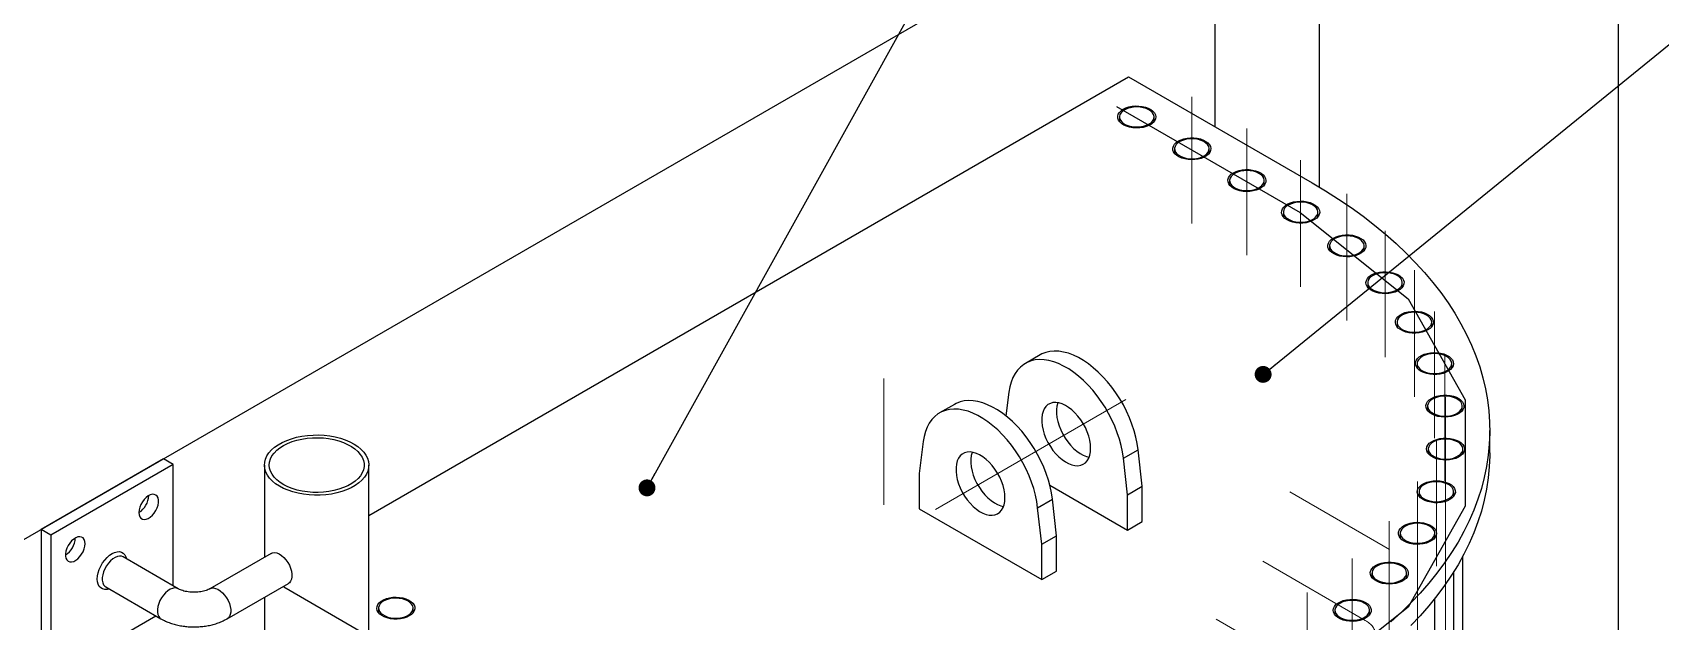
# Model space of a CAD drawing. Header units: millimetres. Extents: x 15 to 1274, y -314 to 292.
# Drawn here: x 149.3 to 212, y 196.7 to 219.4 of the extents above; entities that cross this region are included whole.
import ezdxf

# ---------------------------------------------------------------- set-up
doc = ezdxf.new("R2010")
doc.units = ezdxf.units.MM
doc.linetypes.add('CENTERX2', pattern=[20.32, 12.7, -2.54, 2.54, -2.54])
doc.layers.add('BOLD', color=7, linetype='Continuous', lineweight=25)
doc.dimstyles.new('SLDDIMSTYLE0', dxfattribs={"dimtxt": 0.18, "dimasz": 0.651282, "dimexe": 0, "dimexo": 0.0625, "dimgap": 0, "dimtad": 0, "dimtih": 1, "dimtoh": 1, "dimdec": 0, "dimrnd": 1e-09, "dimzin": 0, "dimdsep": 46, "dimtxsty": 'Standard', "dimblk1": 'DOT', "dimblk2": 'DOT', "dimsah": 1, "dimcen": 0.09, "dimadec": 0, "dimazin": 0, "dimtfac": 0.651282, "dimtdec": 0, "dimtofl": 0, "dimtmove": 0, "dimatfit": 3, "dimldrblk": 'DOT', "dimfxl": 1, "dimfrac": 2, "dimtolj": 1, "dimtzin": 0, "dimarcsym": 0})

# ---------------------------------------------------------------- blocks, each defined once
blk = doc.blocks.new('_Dot')
at = {"color": 0, "linetype": 'ByBlock', "lineweight": -2}
blk.add_line((-0.5, 0), (-1, 0), dxfattribs=at)
at = {"color": 0, "linetype": 'ByBlock', "const_width": 0.5}
blk.add_lwpolyline([(-0.25, 0, 1), (0.25, 0, 1)], format="xyb", close=True, dxfattribs=at)

msp = doc.modelspace()

# ---------------------------------------------------------------- linework, layer by layer
at = {"color": 7, "linetype": 'Continuous', "lineweight": 25}
for p, q in [((210.397, 235.312), (139.686, 194.492)), ((210.397, 159.103), (210.397, 235.312)), ((194.865, 223.859), (194.865, 215.758)), ((198.885, 213.434), (198.885, 223.859)), ((162.29, 200.79), (191.541, 217.677)), ((191.541, 217.677), (198.612, 213.595)), ((191.187, 216.135), (191.187, 215.959)), ((192.52, 215.959), (192.52, 216.135)), ((193.308, 214.911), (193.308, 214.734)), ((194.642, 214.734), (194.642, 214.911)), ((195.43, 213.686), (195.43, 213.51)), ((196.763, 213.51), (196.763, 213.686)), ((197.498, 212.471), (197.498, 212.295)), ((198.831, 212.295), (198.831, 212.471)), ((199.278, 211.175), (199.278, 210.998)), ((200.611, 210.998), (200.611, 211.175)), ((200.746, 209.754), (200.746, 209.578)), ((202.079, 209.578), (202.079, 209.754)), ((201.877, 208.234), (201.877, 208.058)), ((203.21, 208.058), (203.21, 208.234)), ((188.131, 206.975), (187.565, 206.648)), ((202.65, 206.641), (202.65, 206.465)), ((203.983, 206.465), (203.983, 206.641)), ((184.831, 205.07), (184.265, 204.743)), ((186.934, 205.542), (186.819, 204.628)), ((203.052, 205.003), (203.052, 204.827)), ((204.386, 204.827), (204.386, 205.003)), ((205.446, 203.199), (205.446, 204.07)), ((183.634, 203.637), (183.48, 202.41)), ((191.339, 202.999), (191.905, 203.326)), ((192.059, 201.92), (191.905, 203.326)), ((203.077, 203.349), (203.077, 203.173)), ((204.41, 203.173), (204.41, 203.349)), ((154.38, 202.974), (149.666, 200.253)), ((154.757, 202.757), (150.043, 200.035)), ((154.757, 202.757), (154.38, 202.974)), ((154.757, 198.083), (154.757, 202.757)), ((158.27, 202.733), (158.27, 199.186)), ((162.29, 176.894), (162.29, 202.733)), ((191.494, 201.594), (191.339, 202.999)), ((183.48, 202.41), (183.48, 201.049)), ((188.507, 201.957), (191.494, 200.233)), ((191.494, 201.594), (192.059, 201.92)), ((192.059, 200.559), (192.059, 201.92)), ((188.039, 201.094), (188.605, 201.421)), ((188.759, 200.015), (188.605, 201.421)), ((191.494, 200.233), (191.494, 201.594)), ((202.723, 201.707), (202.723, 201.531)), ((204.056, 201.531), (204.056, 201.707)), ((183.48, 201.049), (188.194, 198.328)), ((188.194, 199.689), (188.039, 201.094)), ((150.043, 200.035), (149.666, 200.253)), ((149.666, 200.253), (149.666, 194.809)), ((150.043, 200.035), (150.043, 194.592)), ((188.194, 199.689), (188.759, 200.015)), ((188.759, 198.654), (188.759, 200.015)), ((191.494, 200.233), (192.059, 200.559)), ((201.997, 200.107), (201.997, 199.931)), ((203.33, 199.931), (203.33, 200.107)), ((158.525, 199.333), (156.168, 197.972)), ((188.194, 198.328), (188.194, 199.689)), ((154.949, 197.972), (152.828, 199.197)), ((204.41, 182.548), (204.41, 199.23)), ((156.835, 196.818), (159.192, 198.178)), ((188.194, 198.328), (188.759, 198.654)), ((200.911, 198.576), (200.911, 198.4)), ((202.244, 198.4), (202.244, 198.576)), ((204.056, 181.878), (204.056, 198.619)), ((152.161, 198.042), (154.282, 196.818)), ((158.27, 197.646), (158.27, 171.968)), ((203.33, 180.784), (203.33, 197.594)), ((150.043, 194.592), (154.091, 196.928)), ((162.661, 197.226), (162.661, 197.049)), ((163.994, 197.049), (163.994, 197.226)), ((199.485, 197.141), (199.485, 196.965)), ((200.818, 196.965), (200.818, 197.141))]:
    msp.add_line(p, q, dxfattribs=at)
at = {"color": 7, "linetype": 'Continuous'}
for p, q in [((191.069, 216.534), (198.14, 212.451)), ((166.085, 193.946), (159.014, 198.028))]:
    msp.add_line(p, q, dxfattribs=at)
at = {"color": 7, "linetype": 'Continuous', "lineweight": 25, "flags": 128}
for points in [[(191.335, 216.435), (191.436, 216.483), (191.551, 216.521), (191.675, 216.546), (191.804, 216.558), (191.936, 216.556), (192.065, 216.541), (192.187, 216.512), (192.298, 216.472), (192.395, 216.421), (192.475, 216.36), (192.534, 216.293), (192.572, 216.22), (192.587, 216.145), (192.578, 216.069), (192.546, 215.995), (192.492, 215.926), (192.417, 215.864), (192.324, 215.81), (192.216, 215.767), (192.096, 215.736), (191.969, 215.717), (191.837, 215.712), (191.707, 215.72), (191.581, 215.742), (191.464, 215.777), (191.359, 215.823), (191.27, 215.879), (191.2, 215.943), (191.151, 216.013), (191.125, 216.088), (191.122, 216.164), (191.143, 216.239), (191.186, 216.31), (191.251, 216.376), (191.335, 216.435)], [(191.73, 216.513), (191.609, 216.493), (191.496, 216.46), (191.396, 216.415), (191.312, 216.36), (191.249, 216.297), (191.207, 216.228), (191.188, 216.155), (191.194, 216.082), (191.223, 216.011), (191.275, 215.944), (191.348, 215.884), (191.439, 215.834), (191.546, 215.794), (191.663, 215.766), (191.788, 215.752), (191.914, 215.752), (192.039, 215.765), (192.157, 215.792), (192.264, 215.832), (192.356, 215.882), (192.43, 215.941), (192.483, 216.008), (192.513, 216.079), (192.52, 216.152), (192.502, 216.224), (192.461, 216.294), (192.399, 216.357), (192.316, 216.413), (192.217, 216.458), (192.104, 216.492), (191.983, 216.513), (191.857, 216.52), (191.73, 216.513)], [(193.457, 215.21), (193.558, 215.259), (193.672, 215.296), (193.796, 215.321), (193.926, 215.333), (194.057, 215.331), (194.186, 215.316), (194.308, 215.288), (194.419, 215.247), (194.516, 215.196), (194.596, 215.136), (194.656, 215.068), (194.694, 214.996), (194.708, 214.92), (194.699, 214.844), (194.667, 214.771), (194.613, 214.702), (194.538, 214.639), (194.445, 214.586), (194.337, 214.542), (194.217, 214.511), (194.09, 214.492), (193.959, 214.487), (193.828, 214.496), (193.702, 214.518), (193.585, 214.552), (193.48, 214.598), (193.392, 214.654), (193.322, 214.718), (193.273, 214.789), (193.246, 214.863), (193.243, 214.939), (193.264, 215.014), (193.307, 215.086), (193.372, 215.152), (193.457, 215.21)], [(193.852, 215.289), (193.73, 215.269), (193.617, 215.235), (193.517, 215.19), (193.434, 215.135), (193.37, 215.072), (193.328, 215.003), (193.309, 214.931), (193.315, 214.857), (193.344, 214.786), (193.396, 214.72), (193.469, 214.66), (193.561, 214.609), (193.667, 214.569), (193.785, 214.542), (193.909, 214.528), (194.036, 214.527), (194.16, 214.541), (194.278, 214.568), (194.385, 214.607), (194.477, 214.657), (194.551, 214.717), (194.604, 214.783), (194.635, 214.854), (194.641, 214.927), (194.624, 215), (194.583, 215.069), (194.52, 215.132), (194.437, 215.188), (194.338, 215.233), (194.226, 215.267), (194.104, 215.288), (193.978, 215.295), (193.852, 215.289)], [(195.578, 213.985), (195.679, 214.034), (195.793, 214.071), (195.917, 214.097), (196.047, 214.108), (196.179, 214.107), (196.307, 214.091), (196.429, 214.063), (196.541, 214.023), (196.638, 213.972), (196.717, 213.911), (196.777, 213.844), (196.815, 213.771), (196.83, 213.695), (196.821, 213.62), (196.789, 213.546), (196.734, 213.477), (196.659, 213.415), (196.566, 213.361), (196.458, 213.318), (196.339, 213.286), (196.211, 213.268), (196.08, 213.263), (195.949, 213.271), (195.823, 213.293), (195.706, 213.328), (195.602, 213.374), (195.513, 213.43), (195.443, 213.494), (195.394, 213.564), (195.368, 213.639), (195.365, 213.714), (195.385, 213.789), (195.429, 213.861), (195.494, 213.927), (195.578, 213.985)], [(195.973, 214.064), (195.851, 214.044), (195.738, 214.011), (195.639, 213.966), (195.555, 213.911), (195.491, 213.847), (195.449, 213.778), (195.431, 213.706), (195.436, 213.633), (195.466, 213.562), (195.518, 213.495), (195.591, 213.435), (195.682, 213.385), (195.788, 213.345), (195.906, 213.317), (196.03, 213.303), (196.157, 213.303), (196.282, 213.316), (196.399, 213.343), (196.506, 213.382), (196.598, 213.433), (196.672, 213.492), (196.726, 213.559), (196.756, 213.63), (196.763, 213.703), (196.745, 213.775), (196.704, 213.844), (196.641, 213.908), (196.559, 213.963), (196.459, 214.009), (196.347, 214.043), (196.225, 214.064), (196.099, 214.071), (195.973, 214.064)], [(198.612, 213.595), (199.127, 213.288), (199.625, 212.971), (200.105, 212.646), (200.568, 212.312), (201.011, 211.97), (201.436, 211.62), (201.841, 211.262), (202.227, 210.897), (202.592, 210.525), (202.936, 210.147), (203.26, 209.763), (203.562, 209.372), (203.843, 208.977), (204.101, 208.576), (204.338, 208.171), (204.552, 207.762), (204.744, 207.349), (204.913, 206.933), (205.059, 206.514), (205.181, 206.093), (205.281, 205.669), (205.357, 205.244), (205.41, 204.817), (205.439, 204.39), (205.445, 203.963), (205.428, 203.536), (205.387, 203.109), (205.322, 202.683), (205.234, 202.259), (205.123, 201.836), (204.989, 201.416), (204.831, 200.998), (204.651, 200.584), (204.448, 200.172), (204.223, 199.765), (203.975, 199.363), (203.705, 198.964), (203.414, 198.572), (203.101, 198.184), (202.767, 197.803), (202.412, 197.428), (202.037, 197.059), (201.641, 196.698)], [(197.672, 212.785), (197.777, 212.83), (197.894, 212.864), (198.02, 212.886), (198.151, 212.894), (198.282, 212.889), (198.41, 212.87), (198.529, 212.838), (198.637, 212.795), (198.729, 212.741), (198.804, 212.678), (198.858, 212.609), (198.889, 212.535), (198.898, 212.46), (198.882, 212.384), (198.844, 212.312), (198.784, 212.244), (198.704, 212.184), (198.606, 212.133), (198.495, 212.093), (198.373, 212.065), (198.244, 212.05), (198.112, 212.049), (197.982, 212.061), (197.859, 212.086), (197.744, 212.124), (197.644, 212.173), (197.56, 212.231), (197.496, 212.297), (197.453, 212.369), (197.433, 212.444), (197.436, 212.52), (197.463, 212.594), (197.512, 212.665), (197.583, 212.729), (197.672, 212.785)], [(198.041, 212.849), (197.919, 212.829), (197.807, 212.796), (197.707, 212.751), (197.623, 212.696), (197.559, 212.632), (197.517, 212.563), (197.499, 212.491), (197.504, 212.418), (197.534, 212.347), (197.586, 212.28), (197.659, 212.22), (197.75, 212.169), (197.856, 212.13), (197.974, 212.102), (198.098, 212.088), (198.225, 212.088), (198.35, 212.101), (198.467, 212.128), (198.574, 212.167), (198.666, 212.218), (198.74, 212.277), (198.794, 212.344), (198.824, 212.415), (198.831, 212.488), (198.813, 212.56), (198.772, 212.629), (198.709, 212.693), (198.627, 212.748), (198.527, 212.794), (198.415, 212.828), (198.294, 212.849), (198.167, 212.856), (198.041, 212.849)], [(199.528, 211.523), (199.643, 211.56), (199.767, 211.585), (199.897, 211.597), (200.028, 211.595), (200.157, 211.58), (200.279, 211.551), (200.39, 211.511), (200.487, 211.46), (200.566, 211.399), (200.626, 211.332), (200.663, 211.259), (200.678, 211.183), (200.669, 211.108), (200.636, 211.034), (200.582, 210.965), (200.507, 210.903), (200.414, 210.849), (200.305, 210.806), (200.186, 210.775), (200.058, 210.756), (199.927, 210.751), (199.796, 210.76), (199.67, 210.782), (199.553, 210.817), (199.449, 210.863), (199.36, 210.919), (199.291, 210.983), (199.242, 211.054), (199.216, 211.128), (199.213, 211.204), (199.234, 211.279), (199.277, 211.35), (199.343, 211.416), (199.427, 211.474), (199.528, 211.523)], [(199.821, 211.553), (199.7, 211.532), (199.587, 211.499), (199.487, 211.454), (199.403, 211.399), (199.339, 211.336), (199.297, 211.267), (199.279, 211.195), (199.284, 211.121), (199.314, 211.05), (199.366, 210.984), (199.439, 210.924), (199.53, 210.873), (199.637, 210.833), (199.754, 210.806), (199.878, 210.792), (200.005, 210.791), (200.13, 210.805), (200.248, 210.832), (200.354, 210.871), (200.447, 210.921), (200.521, 210.981), (200.574, 211.047), (200.604, 211.118), (200.611, 211.191), (200.593, 211.264), (200.552, 211.333), (200.489, 211.396), (200.407, 211.452), (200.307, 211.497), (200.195, 211.531), (200.074, 211.552), (199.948, 211.559), (199.821, 211.553)], [(201.08, 210.131), (201.202, 210.159), (201.33, 210.175), (201.462, 210.176), (201.592, 210.165), (201.716, 210.14), (201.83, 210.102), (201.931, 210.053), (202.015, 209.995), (202.08, 209.929), (202.124, 209.858), (202.144, 209.783), (202.142, 209.707), (202.115, 209.632), (202.066, 209.562), (201.996, 209.498), (201.908, 209.442), (201.803, 209.396), (201.686, 209.361), (201.56, 209.339), (201.43, 209.331), (201.298, 209.336), (201.171, 209.354), (201.051, 209.386), (200.943, 209.429), (200.85, 209.482), (200.775, 209.545), (200.721, 209.614), (200.689, 209.688), (200.68, 209.763), (200.694, 209.839), (200.732, 209.911), (200.792, 209.979), (200.871, 210.039), (200.968, 210.091), (201.08, 210.131)], [(201.289, 210.132), (201.168, 210.112), (201.055, 210.079), (200.955, 210.034), (200.871, 209.979), (200.808, 209.915), (200.766, 209.846), (200.747, 209.774), (200.753, 209.701), (200.782, 209.63), (200.834, 209.563), (200.907, 209.503), (200.998, 209.452), (201.105, 209.413), (201.222, 209.385), (201.347, 209.371), (201.473, 209.371), (201.598, 209.384), (201.716, 209.411), (201.823, 209.45), (201.915, 209.501), (201.989, 209.56), (202.042, 209.627), (202.072, 209.698), (202.079, 209.771), (202.061, 209.843), (202.02, 209.912), (201.958, 209.976), (201.875, 210.031), (201.776, 210.077), (201.663, 210.111), (201.542, 210.132), (201.416, 210.139), (201.289, 210.132)], [(202.299, 208.633), (202.427, 208.652), (202.558, 208.657), (202.688, 208.649), (202.814, 208.627), (202.932, 208.593), (203.037, 208.547), (203.126, 208.491), (203.196, 208.427), (203.245, 208.357), (203.272, 208.282), (203.275, 208.207), (203.255, 208.132), (203.212, 208.06), (203.147, 207.994), (203.063, 207.935), (202.963, 207.887), (202.849, 207.849), (202.725, 207.824), (202.595, 207.812), (202.463, 207.813), (202.334, 207.828), (202.212, 207.856), (202.101, 207.896), (202.003, 207.947), (201.924, 208.008), (201.864, 208.075), (201.825, 208.148), (201.81, 208.223), (201.819, 208.299), (201.851, 208.373), (201.905, 208.442), (201.979, 208.504), (202.072, 208.558), (202.18, 208.602), (202.299, 208.633)], [(202.42, 208.612), (202.298, 208.592), (202.185, 208.559), (202.085, 208.514), (202.002, 208.458), (201.938, 208.395), (201.896, 208.326), (201.878, 208.254), (201.883, 208.181), (201.912, 208.11), (201.965, 208.043), (202.038, 207.983), (202.129, 207.932), (202.235, 207.893), (202.353, 207.865), (202.477, 207.851), (202.604, 207.851), (202.728, 207.864), (202.846, 207.891), (202.953, 207.93), (203.045, 207.981), (203.119, 208.04), (203.172, 208.106), (203.203, 208.177), (203.209, 208.251), (203.192, 208.323), (203.151, 208.392), (203.088, 208.456), (203.006, 208.511), (202.906, 208.557), (202.794, 208.591), (202.672, 208.611), (202.546, 208.619), (202.42, 208.612)], [(191.905, 203.326), (191.871, 203.565), (191.82, 203.81), (191.753, 204.058), (191.671, 204.308), (191.574, 204.557), (191.462, 204.804), (191.338, 205.047), (191.201, 205.283), (191.052, 205.512), (190.894, 205.731), (190.726, 205.94), (190.551, 206.135), (190.369, 206.316), (190.182, 206.482), (189.992, 206.63), (189.799, 206.761), (189.606, 206.873), (189.413, 206.964), (189.222, 207.036), (189.036, 207.086), (188.854, 207.115), (188.678, 207.122), (188.511, 207.107), (188.352, 207.071), (188.204, 207.013), (188.131, 206.975)], [(203.166, 207.055), (203.296, 207.064), (203.428, 207.059), (203.555, 207.041), (203.675, 207.01), (203.784, 206.967), (203.877, 206.914), (203.953, 206.852), (204.008, 206.783), (204.04, 206.709), (204.05, 206.634), (204.036, 206.558), (203.999, 206.485), (203.939, 206.418), (203.86, 206.357), (203.764, 206.306), (203.653, 206.265), (203.531, 206.236), (203.402, 206.221), (203.271, 206.219), (203.141, 206.23), (203.017, 206.255), (202.902, 206.292), (202.801, 206.34), (202.716, 206.398), (202.65, 206.464), (202.606, 206.536), (202.585, 206.61), (202.587, 206.686), (202.613, 206.761), (202.661, 206.831), (202.731, 206.896), (202.819, 206.952), (202.923, 206.998), (203.04, 207.033), (203.166, 207.055)], [(203.193, 207.019), (203.071, 206.999), (202.959, 206.966), (202.859, 206.921), (202.775, 206.866), (202.711, 206.802), (202.669, 206.733), (202.651, 206.661), (202.656, 206.588), (202.686, 206.517), (202.738, 206.45), (202.811, 206.39), (202.902, 206.34), (203.009, 206.3), (203.126, 206.272), (203.25, 206.258), (203.377, 206.258), (203.502, 206.271), (203.619, 206.298), (203.726, 206.338), (203.819, 206.388), (203.892, 206.447), (203.946, 206.514), (203.976, 206.585), (203.983, 206.658), (203.965, 206.73), (203.924, 206.799), (203.861, 206.863), (203.779, 206.918), (203.679, 206.964), (203.567, 206.998), (203.446, 207.019), (203.319, 207.026), (203.193, 207.019)], [(191.339, 202.999), (191.305, 203.239), (191.254, 203.483), (191.187, 203.732), (191.105, 203.981), (191.008, 204.23), (190.897, 204.477), (190.772, 204.72), (190.635, 204.957), (190.487, 205.186), (190.328, 205.405), (190.16, 205.613), (189.985, 205.808), (189.803, 205.99), (189.616, 206.155), (189.426, 206.304), (189.233, 206.434), (189.04, 206.546), (188.847, 206.638), (188.657, 206.709), (188.47, 206.759), (188.288, 206.788), (188.113, 206.795), (187.945, 206.781), (187.787, 206.744), (187.638, 206.687), (187.501, 206.608), (187.376, 206.509), (187.265, 206.391), (187.168, 206.254), (187.086, 206.099), (187.019, 205.928), (186.968, 205.742), (186.934, 205.542)], [(188.605, 201.421), (188.571, 201.66), (188.52, 201.905), (188.453, 202.153), (188.371, 202.403), (188.274, 202.652), (188.163, 202.899), (188.038, 203.142), (187.901, 203.378), (187.752, 203.607), (187.594, 203.827), (187.426, 204.035), (187.251, 204.23), (187.069, 204.411), (186.882, 204.577), (186.692, 204.725), (186.499, 204.856), (186.306, 204.968), (186.113, 205.059), (185.923, 205.131), (185.736, 205.181), (185.554, 205.21), (185.379, 205.217), (185.211, 205.202), (185.052, 205.166), (184.904, 205.108), (184.831, 205.07)], [(190.079, 203.382), (190.071, 203.532), (190.046, 203.689), (190.005, 203.85), (189.948, 204.013), (189.876, 204.174), (189.792, 204.33), (189.696, 204.48), (189.59, 204.619), (189.475, 204.746), (189.355, 204.859), (189.231, 204.955), (189.105, 205.032), (188.98, 205.09), (188.857, 205.127), (188.74, 205.143), (188.629, 205.137), (188.528, 205.109), (188.437, 205.06), (188.359, 204.991), (188.295, 204.903), (188.246, 204.797), (188.213, 204.676), (188.196, 204.542), (188.196, 204.396), (188.213, 204.242), (188.246, 204.083), (188.295, 203.921), (188.359, 203.759), (188.437, 203.599), (188.528, 203.446), (188.629, 203.301), (188.74, 203.168), (188.857, 203.047), (188.98, 202.943), (189.105, 202.856), (189.231, 202.788), (189.355, 202.741), (189.475, 202.714), (189.59, 202.71), (189.696, 202.727), (189.792, 202.765), (189.876, 202.824), (189.948, 202.903), (190.005, 203), (190.046, 203.113), (190.071, 203.241), (190.079, 203.382)], [(188.816, 205.135), (188.812, 205.124), (188.778, 205.003), (188.762, 204.868), (188.762, 204.723), (188.778, 204.569), (188.812, 204.41), (188.861, 204.247), (188.925, 204.085), (189.003, 203.926), (189.094, 203.773), (189.195, 203.628), (189.305, 203.494), (189.423, 203.374), (189.545, 203.27), (189.671, 203.183), (189.797, 203.115), (189.921, 203.067), (190.023, 203.044)], [(203.664, 205.425), (203.796, 205.424), (203.925, 205.41), (204.047, 205.382), (204.159, 205.342), (204.257, 205.291), (204.337, 205.231), (204.397, 205.164), (204.436, 205.091), (204.452, 205.016), (204.444, 204.94), (204.413, 204.866), (204.359, 204.797), (204.285, 204.734), (204.193, 204.68), (204.086, 204.637), (203.966, 204.605), (203.839, 204.586), (203.708, 204.58), (203.577, 204.588), (203.451, 204.609), (203.333, 204.643), (203.228, 204.689), (203.139, 204.744), (203.068, 204.808), (203.018, 204.878), (202.991, 204.953), (202.987, 205.029), (203.007, 205.104), (203.049, 205.175), (203.113, 205.242), (203.197, 205.3), (203.297, 205.349), (203.411, 205.387), (203.534, 205.413), (203.664, 205.425)], [(203.596, 205.381), (203.474, 205.361), (203.361, 205.328), (203.261, 205.283), (203.178, 205.228), (203.114, 205.165), (203.072, 205.096), (203.053, 205.023), (203.059, 204.95), (203.088, 204.879), (203.14, 204.812), (203.213, 204.752), (203.305, 204.702), (203.411, 204.662), (203.528, 204.634), (203.653, 204.62), (203.779, 204.62), (203.904, 204.633), (204.022, 204.66), (204.129, 204.7), (204.221, 204.75), (204.295, 204.809), (204.348, 204.876), (204.378, 204.947), (204.385, 205.02), (204.367, 205.092), (204.327, 205.162), (204.264, 205.225), (204.181, 205.281), (204.082, 205.326), (203.969, 205.36), (203.848, 205.381), (203.722, 205.388), (203.596, 205.381)], [(188.039, 201.094), (188.005, 201.334), (187.954, 201.579), (187.888, 201.827), (187.805, 202.076), (187.708, 202.325), (187.597, 202.572), (187.472, 202.815), (187.335, 203.052), (187.187, 203.281), (187.028, 203.5), (186.861, 203.708), (186.685, 203.904), (186.503, 204.085), (186.317, 204.25), (186.126, 204.399), (185.933, 204.529), (185.74, 204.641), (185.547, 204.733), (185.357, 204.804), (185.17, 204.854), (184.988, 204.883), (184.813, 204.89), (184.645, 204.876), (184.487, 204.839), (184.338, 204.782), (184.201, 204.703), (184.077, 204.605), (183.965, 204.486), (183.868, 204.349), (183.786, 204.195), (183.719, 204.023), (183.668, 203.837), (183.634, 203.637)], [(160.787, 203.856), (160.994, 203.818), (161.193, 203.767), (161.381, 203.704), (161.557, 203.629), (161.717, 203.544), (161.861, 203.45), (161.985, 203.347), (162.09, 203.237), (162.174, 203.121), (162.236, 203.001), (162.274, 202.877), (162.289, 202.752), (162.281, 202.626), (162.249, 202.502), (162.194, 202.38), (162.117, 202.263), (162.018, 202.151), (161.898, 202.046), (161.76, 201.949), (161.605, 201.861), (161.433, 201.783), (161.249, 201.717), (161.053, 201.662), (160.847, 201.62), (160.636, 201.591), (160.42, 201.576), (160.202, 201.574), (159.985, 201.586), (159.772, 201.611), (159.565, 201.649), (159.366, 201.7), (159.178, 201.763), (159.002, 201.837), (158.842, 201.922), (158.699, 202.017), (158.574, 202.12), (158.469, 202.23), (158.385, 202.346), (158.324, 202.466), (158.285, 202.59), (158.27, 202.715), (158.278, 202.841), (158.31, 202.965), (158.365, 203.087), (158.442, 203.204), (158.541, 203.316), (158.661, 203.421), (158.799, 203.518), (158.955, 203.606), (159.126, 203.684), (159.31, 203.75), (159.507, 203.805), (159.712, 203.847), (159.923, 203.875), (160.139, 203.891), (160.357, 203.893), (160.574, 203.881), (160.787, 203.856)], [(160.74, 203.753), (160.939, 203.716), (161.128, 203.666), (161.307, 203.604), (161.472, 203.531), (161.622, 203.447), (161.754, 203.354), (161.867, 203.253), (161.96, 203.145), (162.03, 203.032), (162.078, 202.915), (162.102, 202.796), (162.102, 202.675), (162.079, 202.556), (162.032, 202.438), (161.962, 202.325), (161.871, 202.217), (161.758, 202.116), (161.627, 202.022), (161.477, 201.938), (161.313, 201.865), (161.134, 201.802), (160.945, 201.752), (160.747, 201.715), (160.543, 201.691), (160.335, 201.68), (160.127, 201.683), (159.92, 201.7), (159.719, 201.731), (159.524, 201.774), (159.34, 201.83), (159.168, 201.898), (159.01, 201.976), (158.869, 202.065), (158.746, 202.162), (158.643, 202.267), (158.561, 202.378), (158.502, 202.493), (158.466, 202.611), (158.454, 202.732), (158.466, 202.852), (158.501, 202.97), (158.559, 203.086), (158.64, 203.197), (158.742, 203.302), (158.864, 203.399), (159.005, 203.488), (159.162, 203.567), (159.334, 203.635), (159.518, 203.691), (159.712, 203.735), (159.914, 203.766), (160.12, 203.783), (160.328, 203.787), (160.536, 203.777), (160.74, 203.753)], [(203.786, 203.772), (203.916, 203.76), (204.04, 203.736), (204.155, 203.699), (204.257, 203.651), (204.342, 203.593), (204.408, 203.528), (204.453, 203.456), (204.474, 203.382), (204.473, 203.306), (204.448, 203.231), (204.4, 203.16), (204.331, 203.096), (204.243, 203.039), (204.139, 202.993), (204.023, 202.958), (203.897, 202.935), (203.767, 202.926), (203.636, 202.93), (203.508, 202.948), (203.388, 202.979), (203.279, 203.021), (203.185, 203.075), (203.109, 203.137), (203.053, 203.205), (203.02, 203.279), (203.01, 203.354), (203.023, 203.43), (203.06, 203.503), (203.119, 203.571), (203.197, 203.632), (203.293, 203.683), (203.404, 203.724), (203.526, 203.753), (203.654, 203.769), (203.786, 203.772)], [(203.62, 203.727), (203.498, 203.707), (203.385, 203.674), (203.285, 203.629), (203.202, 203.574), (203.138, 203.51), (203.096, 203.441), (203.078, 203.369), (203.083, 203.296), (203.112, 203.225), (203.165, 203.158), (203.238, 203.098), (203.329, 203.048), (203.435, 203.008), (203.553, 202.98), (203.677, 202.966), (203.804, 202.966), (203.928, 202.979), (204.046, 203.006), (204.153, 203.045), (204.245, 203.096), (204.319, 203.155), (204.372, 203.222), (204.403, 203.293), (204.409, 203.366), (204.392, 203.438), (204.351, 203.507), (204.288, 203.571), (204.205, 203.626), (204.106, 203.672), (203.994, 203.706), (203.872, 203.727), (203.746, 203.734), (203.62, 203.727)], [(186.78, 201.477), (186.771, 201.627), (186.746, 201.784), (186.705, 201.945), (186.648, 202.108), (186.577, 202.269), (186.492, 202.425), (186.396, 202.575), (186.29, 202.714), (186.176, 202.841), (186.055, 202.954), (185.931, 203.05), (185.805, 203.127), (185.68, 203.185), (185.557, 203.222), (185.44, 203.238), (185.329, 203.232), (185.228, 203.204), (185.138, 203.155), (185.059, 203.086), (184.995, 202.998), (184.946, 202.892), (184.913, 202.771), (184.896, 202.637), (184.896, 202.491), (184.913, 202.338), (184.946, 202.178), (184.995, 202.016), (185.059, 201.854), (185.138, 201.694), (185.228, 201.541), (185.329, 201.396), (185.44, 201.263), (185.557, 201.142), (185.68, 201.038), (185.805, 200.951), (185.931, 200.883), (186.055, 200.836), (186.176, 200.809), (186.29, 200.805), (186.396, 200.822), (186.492, 200.86), (186.577, 200.919), (186.648, 200.998), (186.705, 201.095), (186.746, 201.208), (186.771, 201.336), (186.78, 201.477)], [(185.516, 203.23), (185.512, 203.219), (185.479, 203.098), (185.462, 202.963), (185.462, 202.818), (185.479, 202.664), (185.512, 202.505), (185.561, 202.342), (185.625, 202.18), (185.703, 202.021), (185.794, 201.868), (185.895, 201.723), (186.006, 201.589), (186.123, 201.469), (186.246, 201.365), (186.371, 201.278), (186.497, 201.21), (186.621, 201.162), (186.723, 201.139)], [(205.446, 203.199), (205.445, 203.092), (205.428, 202.665), (205.387, 202.238), (205.322, 201.812), (205.234, 201.388), (205.123, 200.965), (204.989, 200.545), (204.831, 200.127), (204.651, 199.713), (204.448, 199.302), (204.223, 198.894), (203.975, 198.492), (203.705, 198.094), (203.414, 197.701), (203.101, 197.313), (202.767, 196.932), (202.412, 196.557)], [(203.528, 202.123), (203.654, 202.102), (203.772, 202.069), (203.878, 202.023), (203.967, 201.968), (204.039, 201.904), (204.089, 201.834), (204.117, 201.76), (204.122, 201.684), (204.103, 201.609), (204.061, 201.537), (203.997, 201.47), (203.914, 201.412), (203.814, 201.362), (203.701, 201.324), (203.577, 201.298), (203.447, 201.285), (203.316, 201.286), (203.187, 201.301), (203.064, 201.328), (202.952, 201.368), (202.854, 201.418), (202.773, 201.478), (202.712, 201.545), (202.673, 201.618), (202.656, 201.693), (202.664, 201.769), (202.694, 201.842), (202.747, 201.912), (202.821, 201.975), (202.913, 202.029), (203.02, 202.073), (203.139, 202.105), (203.266, 202.125), (203.397, 202.131), (203.528, 202.123)], [(203.266, 202.086), (203.144, 202.065), (203.031, 202.032), (202.931, 201.987), (202.848, 201.932), (202.784, 201.869), (202.742, 201.8), (202.724, 201.727), (202.729, 201.654), (202.758, 201.583), (202.811, 201.516), (202.884, 201.457), (202.975, 201.406), (203.081, 201.366), (203.199, 201.339), (203.323, 201.324), (203.45, 201.324), (203.574, 201.338), (203.692, 201.365), (203.799, 201.404), (203.891, 201.454), (203.965, 201.514), (204.018, 201.58), (204.049, 201.651), (204.055, 201.724), (204.038, 201.797), (203.997, 201.866), (203.934, 201.929), (203.851, 201.985), (203.752, 202.03), (203.64, 202.064), (203.518, 202.085), (203.392, 202.092), (203.266, 202.086)], [(153.437, 200.906), (153.446, 200.817), (153.472, 200.743), (153.514, 200.687), (153.57, 200.651), (153.638, 200.637), (153.713, 200.646), (153.794, 200.677), (153.875, 200.729), (153.954, 200.8), (154.026, 200.885), (154.088, 200.982), (154.137, 201.086), (154.172, 201.191), (154.189, 201.293), (154.189, 201.387), (154.172, 201.469), (154.137, 201.535), (154.088, 201.581), (154.026, 201.606), (153.954, 201.609), (153.875, 201.589), (153.794, 201.547), (153.713, 201.485), (153.638, 201.406), (153.57, 201.314), (153.514, 201.214), (153.472, 201.109), (153.446, 201.005), (153.437, 200.906)], [(151.363, 199.708), (151.354, 199.797), (151.328, 199.871), (151.286, 199.928), (151.23, 199.964), (151.162, 199.977), (151.087, 199.969), (151.006, 199.937), (150.925, 199.885), (150.846, 199.815), (150.774, 199.729), (150.712, 199.632), (150.663, 199.529), (150.628, 199.423), (150.611, 199.321), (150.611, 199.227), (150.628, 199.145), (150.663, 199.08), (150.712, 199.033), (150.774, 199.008), (150.846, 199.006), (150.925, 199.026), (151.006, 199.068), (151.087, 199.129), (151.162, 199.208), (151.23, 199.3), (151.286, 199.4), (151.328, 199.505), (151.354, 199.61), (151.363, 199.708)], [(202.896, 200.509), (203.016, 200.478), (203.125, 200.436), (203.219, 200.383), (203.296, 200.321), (203.352, 200.253), (203.386, 200.179), (203.397, 200.104), (203.384, 200.028), (203.348, 199.955), (203.29, 199.887), (203.211, 199.826), (203.116, 199.774), (203.005, 199.733), (202.884, 199.703), (202.756, 199.687), (202.624, 199.684), (202.494, 199.695), (202.369, 199.719), (202.254, 199.756), (202.152, 199.804), (202.066, 199.861), (202, 199.927), (201.955, 199.998), (201.932, 200.073), (201.933, 200.149), (201.958, 200.223), (202.005, 200.294), (202.073, 200.359), (202.161, 200.416), (202.264, 200.462), (202.381, 200.498), (202.506, 200.521), (202.636, 200.53), (202.768, 200.526), (202.896, 200.509)], [(202.54, 200.485), (202.418, 200.465), (202.305, 200.432), (202.205, 200.387), (202.122, 200.332), (202.058, 200.269), (202.016, 200.2), (201.997, 200.127), (202.003, 200.054), (202.032, 199.983), (202.084, 199.916), (202.157, 199.856), (202.249, 199.806), (202.355, 199.766), (202.473, 199.738), (202.597, 199.724), (202.724, 199.724), (202.848, 199.737), (202.966, 199.764), (203.073, 199.804), (203.165, 199.854), (203.239, 199.913), (203.292, 199.98), (203.323, 200.051), (203.329, 200.124), (203.312, 200.196), (203.271, 200.266), (203.208, 200.329), (203.125, 200.385), (203.026, 200.43), (202.914, 200.464), (202.792, 200.485), (202.666, 200.492), (202.54, 200.485)], [(158.525, 199.333), (158.585, 199.357), (158.662, 199.364), (158.747, 199.349), (158.836, 199.312), (158.925, 199.256), (159.012, 199.181), (159.094, 199.091), (159.167, 198.989), (159.229, 198.878), (159.277, 198.763), (159.311, 198.648), (159.328, 198.537), (159.328, 198.433), (159.311, 198.341), (159.277, 198.264), (159.229, 198.205), (159.192, 198.178)], [(201.9, 198.957), (202.012, 198.917), (202.111, 198.867), (202.192, 198.807), (202.254, 198.74), (202.293, 198.668), (202.31, 198.593), (202.304, 198.517), (202.274, 198.443), (202.221, 198.373), (202.148, 198.31), (202.057, 198.256), (201.95, 198.211), (201.831, 198.179), (201.704, 198.159), (201.573, 198.153), (201.442, 198.16), (201.316, 198.181), (201.198, 198.214), (201.092, 198.259), (201.002, 198.314), (200.93, 198.378), (200.879, 198.448), (200.85, 198.522), (200.845, 198.598), (200.864, 198.673), (200.905, 198.745), (200.968, 198.812), (201.051, 198.871), (201.15, 198.92), (201.263, 198.959), (201.387, 198.985), (201.516, 198.998), (201.648, 198.998), (201.777, 198.984), (201.9, 198.957)], [(201.454, 198.954), (201.333, 198.934), (201.22, 198.901), (201.12, 198.856), (201.036, 198.801), (200.972, 198.738), (200.93, 198.669), (200.912, 198.596), (200.917, 198.523), (200.947, 198.452), (200.999, 198.385), (201.072, 198.325), (201.163, 198.275), (201.27, 198.235), (201.387, 198.207), (201.511, 198.193), (201.638, 198.193), (201.763, 198.206), (201.881, 198.233), (201.987, 198.273), (202.08, 198.323), (202.154, 198.382), (202.207, 198.449), (202.237, 198.52), (202.244, 198.593), (202.226, 198.665), (202.185, 198.735), (202.122, 198.798), (202.04, 198.854), (201.94, 198.899), (201.828, 198.933), (201.707, 198.954), (201.581, 198.961), (201.454, 198.954)], [(163.846, 196.926), (163.745, 196.878), (163.63, 196.84), (163.506, 196.815), (163.377, 196.803), (163.245, 196.805), (163.116, 196.82), (162.994, 196.848), (162.883, 196.889), (162.786, 196.94), (162.706, 197), (162.647, 197.068), (162.609, 197.141), (162.594, 197.216), (162.603, 197.292), (162.635, 197.365), (162.689, 197.435), (162.764, 197.497), (162.857, 197.551), (162.965, 197.594), (163.085, 197.625), (163.212, 197.644), (163.344, 197.649), (163.474, 197.64), (163.6, 197.619), (163.717, 197.584), (163.822, 197.538), (163.911, 197.482), (163.981, 197.418), (164.03, 197.347), (164.056, 197.273), (164.059, 197.197), (164.038, 197.122), (163.995, 197.051), (163.93, 196.985), (163.846, 196.926)], [(163.204, 197.604), (163.082, 197.584), (162.969, 197.55), (162.869, 197.505), (162.786, 197.45), (162.722, 197.387), (162.68, 197.318), (162.661, 197.246), (162.667, 197.172), (162.696, 197.101), (162.748, 197.035), (162.821, 196.975), (162.913, 196.924), (163.019, 196.884), (163.137, 196.857), (163.261, 196.843), (163.388, 196.842), (163.512, 196.856), (163.63, 196.883), (163.737, 196.922), (163.829, 196.972), (163.903, 197.032), (163.956, 197.098), (163.987, 197.169), (163.993, 197.242), (163.976, 197.315), (163.935, 197.384), (163.872, 197.447), (163.789, 197.503), (163.69, 197.548), (163.578, 197.582), (163.456, 197.603), (163.33, 197.61), (163.204, 197.604)], [(200.558, 197.494), (200.66, 197.446), (200.746, 197.389), (200.813, 197.324), (200.859, 197.252), (200.882, 197.178), (200.882, 197.102), (200.858, 197.027), (200.811, 196.956), (200.743, 196.891), (200.656, 196.834), (200.553, 196.787), (200.437, 196.751), (200.312, 196.728), (200.182, 196.718), (200.05, 196.722), (199.922, 196.739), (199.802, 196.769), (199.692, 196.811), (199.598, 196.864), (199.521, 196.926), (199.464, 196.994), (199.429, 197.067), (199.418, 197.143), (199.43, 197.218), (199.466, 197.292), (199.523, 197.36), (199.601, 197.421), (199.696, 197.473), (199.806, 197.515), (199.927, 197.544), (200.056, 197.561), (200.187, 197.564), (200.317, 197.554), (200.442, 197.53), (200.558, 197.494)], [(200.028, 197.52), (199.906, 197.499), (199.794, 197.466), (199.694, 197.421), (199.61, 197.366), (199.546, 197.303), (199.504, 197.234), (199.486, 197.161), (199.491, 197.088), (199.521, 197.017), (199.573, 196.95), (199.646, 196.891), (199.737, 196.84), (199.843, 196.8), (199.961, 196.773), (200.085, 196.758), (200.212, 196.758), (200.337, 196.772), (200.454, 196.799), (200.561, 196.838), (200.653, 196.888), (200.727, 196.947), (200.781, 197.014), (200.811, 197.085), (200.818, 197.158), (200.8, 197.23), (200.759, 197.3), (200.696, 197.363), (200.614, 197.419), (200.514, 197.464), (200.402, 197.498), (200.281, 197.519), (200.154, 197.526), (200.028, 197.52)]]:
    msp.add_lwpolyline(points, dxfattribs=at)
at = {"color": 7, "linetype": 'Continuous', "flags": 128}
msp.add_lwpolyline([(198.14, 212.451), (202.309, 209.139), (204.5, 205.246), (204.5, 201.152), (202.309, 197.258), (198.14, 193.946), (192.403, 191.54), (185.658, 190.275), (178.567, 190.275), (171.822, 191.54), (166.085, 193.946)], dxfattribs=at)
at = {"color": 8, "linetype": 'Continuous', "lineweight": 25, "flags": 128}
for points in [[(152.288, 197.969), (152.207, 197.949), (152.117, 197.945), (152.036, 197.964), (151.967, 198.004), (151.91, 198.065), (151.868, 198.144), (151.843, 198.239), (151.834, 198.347), (151.843, 198.466), (151.868, 198.591), (151.91, 198.718), (151.967, 198.844), (152.036, 198.965), (152.117, 199.076), (152.207, 199.176), (152.302, 199.261), (152.4, 199.327), (152.498, 199.374), (152.593, 199.4), (152.683, 199.403), (152.764, 199.384), (152.833, 199.344), (152.89, 199.283), (152.932, 199.204), (152.954, 199.124)], [(152.828, 199.197), (152.768, 199.221), (152.69, 199.228), (152.605, 199.213), (152.517, 199.176), (152.427, 199.12), (152.34, 199.045), (152.259, 198.955), (152.186, 198.853), (152.124, 198.742), (152.075, 198.627), (152.042, 198.512), (152.025, 198.4), (152.025, 198.297), (152.042, 198.205), (152.075, 198.128), (152.124, 198.069), (152.161, 198.042)], [(154.947, 197.973), (154.889, 197.996), (154.811, 198.003), (154.727, 197.988), (154.638, 197.952), (154.549, 197.895), (154.461, 197.82), (154.38, 197.73), (154.307, 197.628), (154.245, 197.518), (154.197, 197.403), (154.163, 197.287), (154.146, 197.176), (154.146, 197.072), (154.163, 196.981), (154.197, 196.904), (154.245, 196.845), (154.282, 196.818)], [(156.17, 197.973), (156.228, 197.996), (156.305, 198.003), (156.39, 197.988), (156.479, 197.952), (156.568, 197.895), (156.655, 197.82), (156.737, 197.73), (156.81, 197.628), (156.872, 197.518), (156.92, 197.403), (156.954, 197.287), (156.971, 197.176), (156.971, 197.072), (156.954, 196.981), (156.92, 196.904), (156.872, 196.845), (156.835, 196.818)]]:
    msp.add_lwpolyline(points, dxfattribs=at)
at = {"color": 7, "linetype": 'Continuous', "lineweight": 25}
for centre, radius, start, end in [((152.998, 201.594), 0.817, 302.49367, 357.51171), ((150.171, 199.961), 0.816, 302.46641, 357.53359)]:
    msp.add_arc(centre, radius, start, end, dxfattribs=at)
for points, knots in [([(156.168, 197.972), (156.158, 197.967), (156.128, 197.95), (156.066, 197.923), (155.979, 197.892), (155.877, 197.867), (155.763, 197.848), (155.643, 197.837), (155.518, 197.835), (155.395, 197.843), (155.276, 197.86), (155.168, 197.884), (155.073, 197.914), (154.999, 197.945), (154.964, 197.964), (154.949, 197.972)], [0, 0, 0, 0, 0.041469, 0.11811, 0.196412, 0.276821, 0.35906, 0.442674, 0.52712, 0.611823, 0.696051, 0.779233, 0.860918, 0.940825, 1, 1, 1, 1]), ([(154.282, 196.818), (154.314, 196.8), (154.401, 196.752), (154.553, 196.684), (154.739, 196.619), (154.933, 196.568), (155.133, 196.531), (155.337, 196.509), (155.543, 196.501), (155.748, 196.507), (155.953, 196.527), (156.154, 196.561), (156.35, 196.611), (156.54, 196.675), (156.702, 196.745), (156.797, 196.797), (156.835, 196.818)], [0, 0, 0, 0, 0.043697, 0.119132, 0.194583, 0.269909, 0.344935, 0.419676, 0.494253, 0.568842, 0.643619, 0.718756, 0.794467, 0.870934, 0.948259, 1, 1, 1, 1])]:
    msp.add_open_spline(points, degree=3, knots=knots, dxfattribs=at)
at = {"layer": 'BOLD', "linetype": 'CENTERX2', "lineweight": 18}
for p, q in [((193.975, 216.911), (193.975, 212.04)), ((196.096, 215.686), (196.096, 210.815)), ((198.165, 214.471), (198.165, 209.6)), ((199.945, 213.175), (199.945, 208.304)), ((201.413, 211.754), (201.413, 206.883)), ((202.543, 210.234), (202.543, 205.363)), ((203.317, 208.641), (203.317, 203.77)), ((203.719, 207.003), (203.719, 202.132)), ((182.113, 201.199), (182.113, 206.07)), ((184.105, 201.021), (191.434, 205.252)), ((203.743, 205.349), (203.743, 200.478)), ((203.743, 205.349), (203.743, 141.469)), ((203.389, 203.707), (203.389, 198.836)), ((202.663, 202.107), (202.663, 197.236)), ((202.663, 202.107), (202.663, 138.227)), ((201.584, 199.482), (197.742, 201.7)), ((201.578, 200.576), (201.578, 195.705)), ((196.705, 199.033), (200.653, 196.754)), ((200.152, 199.141), (200.152, 194.27)), ((198.41, 197.828), (198.41, 192.957)), ((198.755, 194.583), (194.914, 196.801))]:
    msp.add_line(p, q, dxfattribs=at)
msp.add_ellipse((199.71, 196.21), major_axis=(-1.333, 0), ratio=0.577288, start_param=2.356194, end_param=3.926991, dxfattribs=at)

# ---------------------------------------------------------------- leaders
at = {"layer": 'BOLD'}
for points in [[(172.998, 201.856), (202.421, 254.887)], [(196.72, 206.225), (245.119, 245.568)], [(198.695, 174.801), (262.921, 209.129)], [(160.182, 183.347), (93.207, 200.506)]]:
    msp.add_leader(points, dimstyle='SLDDIMSTYLE0', dxfattribs=at)

doc.saveas('drawing.dxf')
